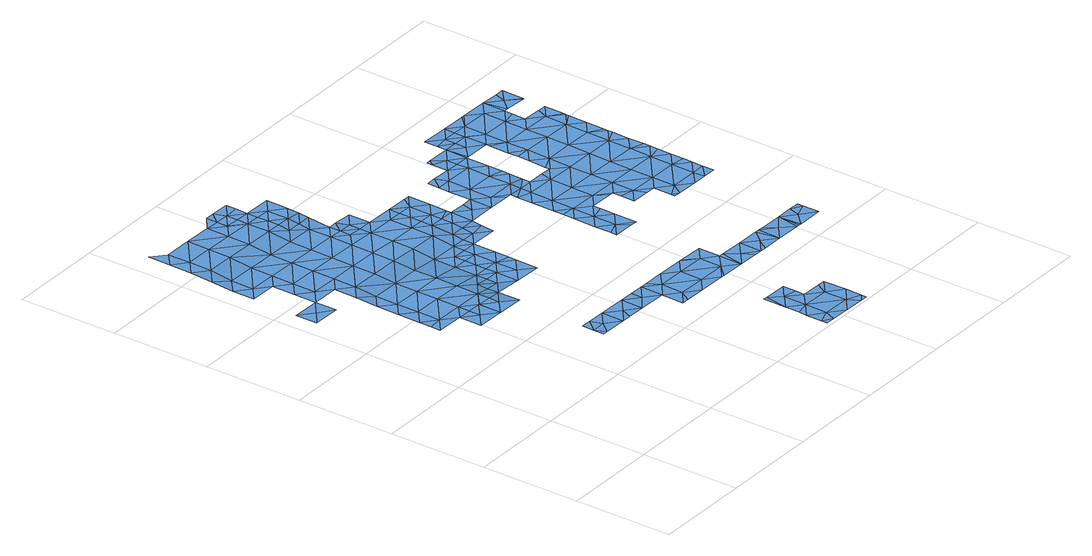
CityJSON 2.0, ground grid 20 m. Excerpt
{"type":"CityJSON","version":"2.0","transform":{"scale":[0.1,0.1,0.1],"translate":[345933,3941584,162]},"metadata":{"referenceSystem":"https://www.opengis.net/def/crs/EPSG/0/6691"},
"CityObjects":{
"waterbody1":{"type":"WaterBody","attributes":{"name":"10","class":"1140","function":"1","WaterBodyRiverFloodingRiskAttribute.description":"5","WaterBodyRiverFloodingRiskAttribute.rankOrg":"2","WaterBodyRiverFloodingRiskAttribute.adminType":"2","WaterBodyRiverFloodingRiskAttribute.scale":"L2"},"geometry":[{"type":"MultiSurface","lod":"1","boundaries":[[[0,1,2]],[[3,2,1]],[[2,3,4]],[[4,0,2]]]}]},
"waterbody2":{"type":"WaterBody","attributes":{"name":"10","class":"1140","function":"1","WaterBodyRiverFloodingRiskAttribute.description":"5","WaterBodyRiverFloodingRiskAttribute.rankOrg":"2","WaterBodyRiverFloodingRiskAttribute.adminType":"2","WaterBodyRiverFloodingRiskAttribute.scale":"L2"},"geometry":[{"type":"MultiSurface","lod":"1","boundaries":[[[5,6,7]],[[8,9,10]],[[10,9,11]],[[6,12,7]],[[7,12,13]],[[5,14,6]],[[15,9,8]],[[16,17,11]],[[18,19,4]],[[16,11,9]],[[13,20,21]],[[22,18,4]],[[23,24,17]],[[13,12,20]],[[16,23,17]],[[25,14,19]],[[18,25,19]],[[26,6,14]],[[21,27,28]],[[6,29,12]],[[15,30,9]],[[21,20,27]],[[23,31,24]],[[25,26,14]],[[24,31,32]],[[28,33,34]],[[12,35,20]],[[29,6,26]],[[28,27,33]],[[22,36,18]],[[37,30,15]],[[38,25,18]],[[16,9,39]],[[32,40,22]],[[20,41,27]],[[39,9,30]],[[32,31,40]],[[35,12,29]],[[23,16,42]],[[43,33,27]],[[37,44,30]],[[22,40,36]],[[38,18,36]],[[16,39,42]],[[41,20,35]],[[41,43,27]],[[26,45,29]],[[31,23,46]],[[26,25,45]],[[46,23,42]],[[44,47,30]],[[40,31,46]],[[45,25,38]],[[30,47,39]],[[29,48,35]],[[45,48,29]],[[49,47,44]],[[39,50,42]],[[51,47,49]],[[52,40,46]],[[47,50,39]],[[35,53,41]],[[36,40,54]],[[54,40,52]],[[38,36,54]],[[42,55,46]],[[50,55,42]],[[53,35,48]],[[41,56,43]],[[54,57,38]],[[53,56,41]],[[51,58,47]],[[45,38,57]],[[45,59,48]],[[55,60,46]],[[61,50,47]],[[46,62,52]],[[56,63,43]],[[47,58,64]],[[61,47,64]],[[52,65,54]],[[45,57,59]],[[48,66,53]],[[62,46,60]],[[61,67,50]],[[62,65,52]],[[50,67,55]],[[68,57,54]],[[69,48,59]],[[70,56,53]],[[71,67,61]],[[67,72,55]],[[48,69,66]],[[55,73,60]],[[63,56,74]],[[72,73,55]],[[75,76,63]],[[54,65,68]],[[63,74,75]],[[53,66,70]],[[60,77,62]],[[59,57,78]],[[74,56,70]],[[59,79,69]],[[71,80,67]],[[73,77,60]],[[78,57,68]],[[78,79,59]],[[81,74,70]],[[66,69,82]],[[80,83,67]],[[84,72,67]],[[62,85,65]],[[86,81,70]],[[83,84,67]],[[82,87,66]],[[77,85,62]],[[87,88,66]],[[70,66,88]],[[84,89,72]],[[82,69,79]],[[65,90,68]],[[91,78,68]],[[92,86,70]],[[89,93,72]],[[72,94,73]],[[88,95,70]],[[95,92,70]],[[90,91,68]],[[94,72,93]],[[96,82,79]],[[97,98,78]],[[78,98,79]],[[94,99,73]],[[97,78,91]],[[65,85,90]],[[73,100,77]],[[101,96,79]],[[98,101,79]],[[99,100,73]],[[77,100,85]],[[102,99,94]],[[103,91,90]],[[85,104,90]],[[100,104,85]],[[90,105,103]],[[102,106,99]],[[106,107,99]],[[108,100,99]],[[108,99,107]],[[105,90,109]],[[90,104,109]],[[110,104,100]],[[110,100,108]],[[111,108,112]],[[110,113,104]],[[113,114,104]],[[104,114,109]],[[110,108,111]],[[115,105,109]],[[116,117,112]],[[114,118,109]],[[111,112,117]],[[118,115,109]],[[119,111,117]],[[116,120,117]],[[117,121,119]],[[120,121,117]],[[120,122,121]],[[123,122,120]],[[124,121,122]],[[122,125,124]],[[122,123,125]],[[126,125,123]],[[127,128,125]],[[126,127,125]],[[126,123,129]],[[129,130,126]],[[127,131,128]],[[132,133,134]],[[134,128,131]],[[135,127,126]],[[132,134,131]],[[126,130,135]],[[136,131,127]],[[130,137,135]],[[138,136,127]],[[132,131,139]],[[138,127,135]],[[137,140,135]],[[141,140,137]],[[139,131,136]],[[138,135,142]],[[142,135,140]],[[143,139,136]],[[142,144,138]],[[136,138,145]],[[145,138,144]],[[146,143,136]],[[146,136,145]]]}]},
"waterbody3":{"type":"WaterBody","attributes":{"name":"10","class":"1140","function":"1","WaterBodyRiverFloodingRiskAttribute.description":"5","WaterBodyRiverFloodingRiskAttribute.rankOrg":"1","WaterBodyRiverFloodingRiskAttribute.adminType":"2","WaterBodyRiverFloodingRiskAttribute.scale":"L2"},"geometry":[{"type":"MultiSurface","lod":"1","boundaries":[[[147,148,149]],[[148,147,58]],[[58,51,148]],[[150,149,151]],[[44,151,149]],[[151,44,37]],[[37,15,151]],[[150,151,15]],[[49,44,149]],[[51,49,148]],[[148,49,149]]]}]},
"waterbody4":{"type":"WaterBody","attributes":{"name":"10","class":"1140","function":"1","WaterBodyRiverFloodingRiskAttribute.description":"5","WaterBodyRiverFloodingRiskAttribute.rankOrg":"1","WaterBodyRiverFloodingRiskAttribute.adminType":"2","WaterBodyRiverFloodingRiskAttribute.scale":"L2"},"geometry":[{"type":"MultiSurface","lod":"1","boundaries":[[[102,94,93]],[[152,80,153]],[[154,106,155]],[[155,106,102]],[[102,93,155]],[[64,58,156]],[[152,153,157]],[[153,80,156]],[[153,156,58]],[[157,158,152]],[[155,93,89]],[[80,71,156]],[[156,61,64]],[[159,155,84]],[[154,155,159]],[[83,80,159]],[[160,154,159]],[[152,158,159]],[[89,84,155]],[[160,159,158]],[[159,84,83]],[[71,61,156]],[[152,159,80]]]}]},
"waterbody5":{"type":"WaterBody","attributes":{"name":"10","class":"1140","function":"1","WaterBodyRiverFloodingRiskAttribute.description":"5","WaterBodyRiverFloodingRiskAttribute.rankOrg":"1","WaterBodyRiverFloodingRiskAttribute.adminType":"2","WaterBodyRiverFloodingRiskAttribute.scale":"L2"},"geometry":[{"type":"MultiSurface","lod":"1","boundaries":[[[161,81,86]],[[81,161,75]],[[75,161,162]],[[162,161,163]],[[164,163,161]],[[92,164,161]],[[74,81,75]],[[75,162,76]],[[161,86,92]]]}]},
"waterbody6":{"type":"WaterBody","attributes":{"name":"10","class":"1140","function":"1","WaterBodyRiverFloodingRiskAttribute.description":"5","WaterBodyRiverFloodingRiskAttribute.rankOrg":"1","WaterBodyRiverFloodingRiskAttribute.adminType":"2","WaterBodyRiverFloodingRiskAttribute.scale":"L2"},"geometry":[{"type":"MultiSurface","lod":"1","boundaries":[[[165,166,167]],[[96,166,165]],[[166,96,101]],[[82,96,165]],[[87,82,165]],[[168,92,169]],[[167,168,169]],[[165,167,169]],[[88,87,165]],[[95,169,92]],[[88,169,95]],[[165,169,88]]]}]},
"waterbody7":{"type":"WaterBody","attributes":{"name":"10","class":"1140","function":"1","WaterBodyRiverFloodingRiskAttribute.description":"5","WaterBodyRiverFloodingRiskAttribute.rankOrg":"1","WaterBodyRiverFloodingRiskAttribute.adminType":"2","WaterBodyRiverFloodingRiskAttribute.scale":"L2"},"geometry":[{"type":"MultiSurface","lod":"1","boundaries":[[[103,97,91]],[[103,105,170]],[[171,170,105]],[[170,171,172]],[[97,170,172]],[[103,170,97]],[[98,97,172]]]}]},
"waterbody8":{"type":"WaterBody","attributes":{"name":"10","class":"1140","function":"1","WaterBodyRiverFloodingRiskAttribute.description":"5","WaterBodyRiverFloodingRiskAttribute.rankOrg":"1","WaterBodyRiverFloodingRiskAttribute.adminType":"2","WaterBodyRiverFloodingRiskAttribute.scale":"L2"},"geometry":[{"type":"MultiSurface","lod":"1","boundaries":[[[116,173,174]],[[106,175,173]],[[175,174,173]],[[174,120,116]],[[173,112,107]],[[116,112,173]],[[173,107,106]],[[112,108,107]]]}]},
"waterbody9":{"type":"WaterBody","attributes":{"name":"10","class":"1140","function":"1","WaterBodyRiverFloodingRiskAttribute.description":"5","WaterBodyRiverFloodingRiskAttribute.rankOrg":"1","WaterBodyRiverFloodingRiskAttribute.adminType":"2","WaterBodyRiverFloodingRiskAttribute.scale":"L2"},"geometry":[{"type":"MultiSurface","lod":"1","boundaries":[[[176,177,178]],[[179,180,181]],[[182,183,180]],[[180,183,181]],[[177,183,178]],[[183,177,181]],[[177,184,181]],[[185,186,179]],[[179,187,185]],[[188,189,190]],[[189,191,192]],[[193,192,191]],[[192,193,181]],[[181,194,192]],[[195,183,182]],[[178,183,195]],[[186,180,179]],[[193,187,179]],[[196,187,193]],[[196,193,197]],[[196,197,198]],[[197,193,191]],[[190,189,192]],[[181,193,179]],[[181,184,194]],[[190,192,194]]]}]},
"waterbody10":{"type":"WaterBody","attributes":{"name":"10","class":"1140","function":"1","WaterBodyRiverFloodingRiskAttribute.description":"5","WaterBodyRiverFloodingRiskAttribute.rankOrg":"2","WaterBodyRiverFloodingRiskAttribute.adminType":"2","WaterBodyRiverFloodingRiskAttribute.scale":"L2"},"geometry":[{"type":"MultiSurface","lod":"1","boundaries":[[[199,200,201]],[[201,200,202]],[[203,204,205]],[[205,204,206]],[[206,207,205]],[[208,205,207]],[[209,210,208]],[[210,209,211]],[[212,210,211]],[[209,213,211]],[[214,215,216]],[[217,218,215]],[[219,220,217]],[[220,219,221]],[[221,219,222]],[[219,223,224]],[[222,225,221]],[[225,226,221]],[[226,220,221]],[[223,219,217]],[[215,223,217]],[[227,215,218]],[[227,216,215]],[[228,214,216]],[[213,228,229]],[[229,211,213]],[[210,212,203]],[[230,231,200]],[[231,202,200]],[[232,233,234]],[[210,203,208]],[[208,203,205]],[[231,235,236]],[[231,236,237]],[[202,231,237]],[[235,238,236]],[[226,239,240]],[[239,226,225]],[[224,223,241]],[[214,223,215]],[[213,214,228]],[[209,242,213]],[[243,242,209]],[[204,244,206]],[[244,204,245]],[[230,199,246]],[[199,230,200]],[[231,247,235]],[[248,235,247]],[[235,248,238]],[[240,238,248]],[[238,240,239]],[[238,239,249]],[[249,239,225]],[[250,251,241]],[[223,250,241]],[[214,250,223]],[[213,250,214]],[[250,213,242]],[[250,242,251]],[[251,242,252]],[[243,252,242]],[[232,206,244]],[[232,244,233]],[[245,233,244]],[[233,245,253]]]}]},
"waterbody11":{"type":"WaterBody","attributes":{"name":"10","class":"1140","function":"1","WaterBodyRiverFloodingRiskAttribute.description":"5","WaterBodyRiverFloodingRiskAttribute.rankOrg":"1","WaterBodyRiverFloodingRiskAttribute.adminType":"2","WaterBodyRiverFloodingRiskAttribute.scale":"L2"},"geometry":[{"type":"MultiSurface","lod":"1","boundaries":[[[119,254,111]],[[255,256,254]],[[256,257,258]],[[255,119,121]],[[119,255,254]],[[113,111,254]],[[113,254,114]],[[254,258,114]],[[114,258,118]],[[258,115,118]],[[258,259,115]],[[111,113,110]],[[259,258,257]],[[256,258,254]]]}]},
"waterbody12":{"type":"WaterBody","attributes":{"name":"10","class":"1140","function":"1","WaterBodyRiverFloodingRiskAttribute.description":"5","WaterBodyRiverFloodingRiskAttribute.rankOrg":"1","WaterBodyRiverFloodingRiskAttribute.adminType":"2","WaterBodyRiverFloodingRiskAttribute.scale":"L2"},"geometry":[{"type":"MultiSurface","lod":"1","boundaries":[[[260,261,262]],[[263,264,265]],[[263,265,266]],[[267,266,265]],[[266,267,268]],[[268,267,269]],[[270,269,271]],[[272,270,271]],[[270,272,273]],[[274,271,267]],[[275,267,265]],[[276,137,130]],[[137,276,277]],[[278,279,280]],[[281,278,280]],[[282,281,280]],[[283,284,280]],[[283,280,279]],[[279,278,285]],[[285,278,277]],[[286,277,278]],[[277,286,141]],[[286,287,141]],[[288,289,290]],[[288,290,291]],[[292,291,290]],[[292,293,291]],[[293,294,291]],[[286,294,293]],[[286,293,287]],[[295,296,282]],[[297,281,282]],[[295,282,280]],[[277,276,285]],[[286,278,298]],[[141,137,277]],[[299,300,301]],[[302,303,304]],[[305,306,307]],[[307,306,288]],[[288,308,307]],[[307,308,309]],[[309,310,311]],[[308,310,309]],[[310,312,313]],[[312,310,308]],[[312,308,291]],[[314,312,291]],[[312,314,315]],[[314,316,315]],[[265,317,275]],[[264,260,262]],[[262,261,315]],[[262,315,316]],[[265,262,316]],[[265,316,317]],[[318,317,316]],[[318,316,314]],[[318,314,294]],[[318,294,298]],[[318,298,319]],[[281,319,298]],[[319,281,320]],[[319,320,321]],[[319,321,275]],[[275,321,322]],[[323,274,322]],[[274,323,324]],[[325,324,323]],[[326,327,321]],[[328,326,321]],[[329,330,331]],[[331,330,295]],[[331,295,332]],[[284,332,295]],[[305,307,303]],[[333,303,307]],[[307,334,333]],[[335,333,334]],[[306,289,288]],[[307,309,334]],[[288,291,308]],[[313,312,315]],[[315,336,313]],[[337,336,315]],[[294,314,291]],[[298,294,286]],[[318,319,317]],[[298,278,281]],[[297,320,281]],[[275,317,319]],[[274,275,322]],[[267,275,274]],[[338,271,274]],[[324,338,274]],[[321,327,322]],[[320,328,321]],[[329,331,339]],[[339,331,340]],[[331,341,340]],[[330,296,295]],[[332,341,331]],[[280,284,295]],[[342,304,303]],[[342,303,343]],[[344,343,333]],[[333,345,344]],[[344,345,346]],[[346,345,347]],[[343,303,333]],[[333,335,345]],[[348,349,335]],[[350,349,348]],[[349,350,351]],[[335,334,348]],[[334,309,352]],[[352,309,311]],[[353,313,336]],[[337,315,261]],[[265,264,262]],[[269,267,271]],[[272,271,338]],[[347,345,354]],[[354,345,355]],[[355,345,335]],[[349,355,335]],[[351,356,349]],[[334,357,348]],[[357,334,352]],[[358,352,311]],[[358,311,359]],[[360,313,353]],[[361,139,143]],[[143,146,361]],[[361,299,139]],[[299,361,300]],[[300,361,362]],[[362,361,146]],[[146,302,362]],[[362,302,304]],[[363,311,310]],[[304,342,364]],[[364,362,304]],[[351,365,356]],[[359,311,366]],[[366,311,363]],[[363,310,367]],[[367,310,360]],[[360,310,313]],[[351,368,365]],[[368,351,369]],[[350,369,351]]]}]},
"waterbody13":{"type":"WaterBody","attributes":{"name":"10","class":"1140","function":"1","WaterBodyRiverFloodingRiskAttribute.description":"5","WaterBodyRiverFloodingRiskAttribute.rankOrg":"2","WaterBodyRiverFloodingRiskAttribute.adminType":"2","WaterBodyRiverFloodingRiskAttribute.scale":"L2"},"geometry":[{"type":"MultiSurface","lod":"1","boundaries":[[[342,346,370]],[[347,371,370]],[[346,342,344]],[[342,343,344]],[[346,347,370]],[[371,372,370]],[[364,342,370]],[[364,372,362]],[[370,372,364]]]}]}
},
"vertices":[
[9,757,30],[8,712,30],[37,734,30],[65,711,30],[65,756,30],
[11,851,30],[39,873,30],[12,896,30],[118,525,27],[147,548,27],[119,544,27],[119,571,27],[40,919,30],[12,943,33],[67,850,30],[175,524,27],[148,594,27],[120,617,27],[94,779,30],[66,803,30],[41,966,35],[13,989,35],[122,756,30],[148,640,27],[121,663,27],[95,826,30],[96,872,30],[42,1012,35],[14,1035,35],[97,918,30],[203,547,27],[149,686,27],[122,710,29],[42,1058,35],[15,1081,35],[97,965,35],[151,778,30],[203,523,27],[152,825,30],[204,593,27],[150,732,30],[98,1011,35],[205,639,27],[99,1057,35],[231,523,27],[152,871,30],[206,685,27],[260,546,27],[153,917,30],[232,523,27],[261,592,27],[260,522,27],[207,731,30],[154,964,35],[207,777,30],[262,638,27],[155,1010,35],[208,824,30],[288,522,25],[209,870,30],[262,684,27],[289,568,25],[263,730,30],[156,1056,35],[288,545,25],[264,776,30],[211,963,35],[317,591,23],[265,823,30],[210,916,30],[211,1009,35],[317,568,23],[318,637,23],[319,683,23],[183,1032,35],[184,1055,35],[184,1078,35],[320,729,28],[266,869,30],[266,915,30],[346,567,23],[184,1032,35],[239,939,32],[346,590,23],[346,613,23],[321,775,28],[212,1031,35],[239,962,35],[240,985,35],[347,636,23],[321,822,28],[293,846,29],[240,1031,35],[347,659,23],[347,660,23],[240,1008,35],[267,938,32],[294,868,29],[294,891,29],[376,682,23],[377,728,28],[295,938,32],[375,659,23],[322,845,28],[377,774,28],[350,845,28],[403,659,23],[404,682,23],[404,705,26],[378,821,28],[405,751,28],[406,751,28],[405,705,26],[405,774,28],[406,797,28],[407,844,28],[433,705,26],[433,727,28],[406,821,28],[434,750,28],[461,704,27],[462,750,28],[490,726,28],[517,703,28],[496,749,28],[518,749,28],[546,725,28],[547,771,28],[519,795,28],[563,702,28],[574,702,28],[548,818,28],[539,842,28],[520,842,28],[519,817,28],[603,724,28],[605,817,28],[603,702,27],[604,770,28],[577,841,28],[631,719,27],[631,701,27],[631,747,28],[605,840,28],[632,763,28],[632,793,28],[633,840,28],
[287,475,27],[259,499,27],[231,476,27],[174,477,27],[203,500,27],
[373,544,23],[345,521,23],[403,612,23],[375,636,23],[317,545,23],[401,520,23],[402,566,23],[374,590,23],[402,582,23],
[212,1055,35],[204,1078,35],[241,1077,35],[241,1056,35],
[267,962,35],[295,959,34],[296,984,35],[297,1030,35],[268,1008,35],
[322,868,28],[351,890,28],[312,891,29],
[432,681,23],[461,684,25],[460,658,23],
[565,148,9],[564,101,9],[573,147,9],[648,76,9],[620,100,9],[592,77,9],[621,119,9],[593,124,9],[564,71,9],[677,99,9],[661,99,9],[677,52,9],[563,9,9],[582,9,9],[563,21,9],[619,8,9],[591,31,9],[648,30,9],[563,54,9],[621,147,9],[676,18,9],[662,7,9],[676,7,9],
[850,269,23],[821,259,22],[849,235,23],[798,236,22],[398,335,22],[342,336,22],[369,312,22],[341,290,22],[360,290,22],[397,289,22],[454,288,22],[426,311,22],[455,334,22],[427,334,22],[483,310,22],[539,309,22],[596,308,22],[568,332,22],[623,285,22],[624,331,22],[623,239,22],[632,285,22],[652,261,22],[665,238,22],[595,262,22],[573,240,22],[680,238,22],[681,284,22],[573,332,22],[511,333,22],[471,333,22],[828,282,22],[794,282,22],[294,291,22],[284,312,22],[284,291,22],[765,260,22],[786,236,22],[793,236,22],[736,237,22],[708,260,22],[728,283,22],[566,240,22],[482,264,22],[453,242,22],[313,313,22],[304,336,22],[850,281,23],[746,283,22],[737,283,22],[694,237,22],[538,263,22],[509,241,22],[468,241,22],[285,337,22],
[434,773,28],[462,760,28],[463,796,28],[464,843,28],[435,820,28],[450,843,28],
[856,619,27],[856,651,27],[828,628,27],[855,588,27],[856,604,27],[827,582,27],[855,559,27],[826,536,27],[854,532,27],[854,512,27],[854,490,27],[825,489,27],[828,466,27],[853,465,27],[769,490,27],[770,537,27],[574,688,27],[602,678,27],[601,632,27],[573,609,27],[601,586,27],[657,585,27],[628,563,27],[573,588,27],[572,564,27],[574,656,27],[659,677,27],[665,701,27],[717,769,28],[689,769,28],[689,746,28],[716,722,28],[688,710,27],[688,700,27],[715,676,27],[600,540,27],[628,548,27],[677,562,27],[658,631,27],[577,873,28],[586,886,28],[578,886,28],[637,840,28],[690,839,28],[662,862,28],[690,832,28],[689,792,28],[718,815,28],[774,768,28],[774,814,28],[830,767,28],[831,813,28],[773,722,28],[829,721,28],[772,675,27],[829,675,27],[771,629,27],[770,583,27],[715,630,27],[714,584,27],[685,562,27],[713,538,27],[741,514,27],[740,475,27],[754,467,27],[740,467,27],[685,515,27],[722,514,27],[685,544,27],[627,469,27],[627,516,27],[599,493,27],[571,517,27],[719,861,28],[775,860,28],[776,906,28],[857,697,27],[857,687,27],[797,466,27],[614,470,27],[570,470,27],[571,483,27],[690,884,28],[691,884,28],[691,885,28],[719,907,28],[691,908,28],[692,931,28],[804,882,28],[805,929,28],[812,882,28],[833,905,28],[803,837,28],[857,706,27],[742,930,28],[748,930,28],[842,928,27],[804,866,28],[842,836,27],[860,836,27],[858,743,27],[605,863,28],[634,885,28],[859,789,27],[662,885,28],[861,928,27],[859,794,27],[859,784,27],[860,882,27],[860,881,27],
[663,908,28],[635,932,28],[634,905,28]
]}
